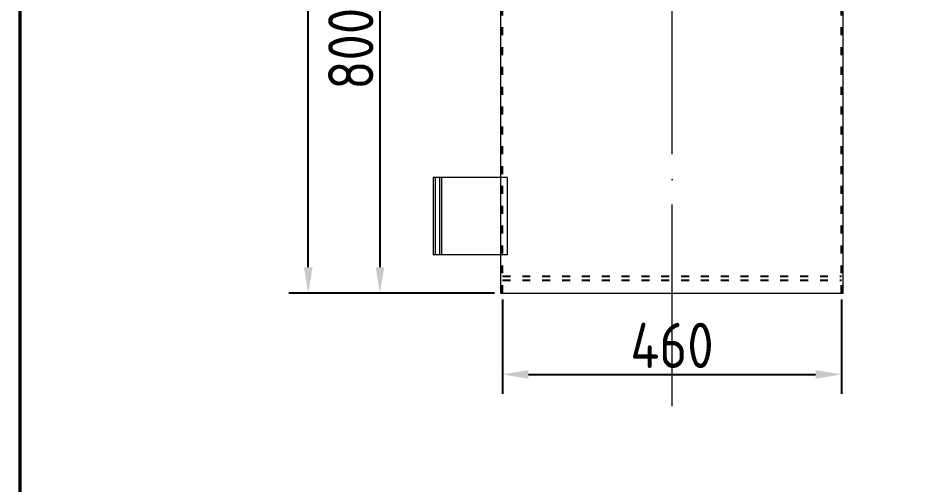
# Model space of a CAD drawing. Header units: millimetres. Extents: x 89051 to 218395, y -330386 to -125649.
# Drawn here: x 89459 to 90870, y -127954 to -127232 of the extents above; entities that cross this region are included whole.
import ezdxf

# ---------------------------------------------------------------- set-up
doc = ezdxf.new("R2010")
doc.units = ezdxf.units.MM
doc.header["$LTSCALE"] = 13
for name, pattern in [('1 实线', [0]), ('ACAD_ISO02W100', [15, 12, -3]), ('ACAD_ISO03W100', [1.18, 0.47, -0.71]), ('ACAD_ISO04W100', [30, 24, -3, 0, -3]), ('CENTER', [50.8, 31.75, -6.35, 6.35, -6.35])]:
    doc.linetypes.add(name, pattern=pattern)
doc.layers.get('0').update_dxf_attribs({"color": 1, "linetype": 'CENTER'})
doc.layers.add('1', color=4, linetype='Continuous')
doc.layers.add('粗实线', color=4, linetype='Continuous')
doc.layers.add('标注、文本', color=3, linetype='Continuous', lineweight=25)
doc.styles.get("Standard").update_dxf_attribs({"font": 'gbenor.shx', "bigfont": 'gbcbig.shx'})
doc.dimstyles.new('1-15', dxfattribs={"dimscale": 20, "dimtxt": 3.5, "dimasz": 2, "dimexe": 1.5, "dimexo": 0.5, "dimgap": 0.5, "dimtad": 1, "dimtoh": 1, "dimdec": 1, "dimdsep": 46, "dimtxsty": 'Standard', "dimcen": 2.5, "dimclrd": 3, "dimclre": 3, "dimclrt": 3, "dimadec": 0, "dimazin": 2, "dimtfac": 1, "dimtdec": 1, "dimtmove": 0, "dimatfit": 2, "dimfxl": 1, "dimarcsym": 0})

# ---------------------------------------------------------------- blocks, each defined once
blk = doc.blocks.new('*D515')
at = {"layer": 'Defpoints', "color": 0, "transparency": 16777216}
for p in [(89907.5, -126533.5), (90434.6, -126533.5), (90205.5, -127657.1)]:
    blk.add_point(p, dxfattribs=at)
at = {"layer": '标注、文本', "color": 3, "lineweight": -2, "transparency": 16777216}
for p, q in [((90424.6, -126533.5), (89877.5, -126533.5)), ((89907.5, -127617.1), (89907.5, -126573.5)), ((90195.5, -127657.1), (89877.5, -127657.1))]:
    blk.add_line(p, q, dxfattribs=at)
at = {"layer": '标注、文本', "color": 3, "transparency": 16777216}
for points in [[(89900.9, -126573.5), (89914.2, -126573.5), (89907.5, -126533.5)], [(89900.9, -127617.1), (89914.2, -127617.1), (89907.5, -127657.1)]]:
    blk.add_solid(points, dxfattribs=at)
at = {"layer": '标注、文本', "color": 3, "transparency": 16777216, "insert": (89862.5, -127095.3), "char_height": 70, "attachment_point": 5, "rotation": 90}
blk.add_mtext('1185', dxfattribs=at)
blk = doc.blocks.new('*D516')
at = {"layer": 'Defpoints', "color": 0, "transparency": 16777216}
for p in [(90208, -127657.1), (90732, -127657.1), (90732, -127783)]:
    blk.add_point(p, dxfattribs=at)
at = {"layer": '标注、文本', "color": 3, "lineweight": -2, "transparency": 16777216}
for p, q in [((90208, -127667.1), (90208, -127813)), ((90732, -127667.1), (90732, -127813)), ((90248, -127783), (90692, -127783))]:
    blk.add_line(p, q, dxfattribs=at)
at = {"layer": '标注、文本', "color": 3, "transparency": 16777216}
for points in [[(90248, -127776.3), (90248, -127789.6), (90208, -127783)], [(90692, -127776.3), (90692, -127789.6), (90732, -127783)]]:
    blk.add_solid(points, dxfattribs=at)
at = {"layer": '标注、文本', "color": 3, "transparency": 16777216, "insert": (90470, -127738), "char_height": 70, "attachment_point": 5}
blk.add_mtext('460', dxfattribs=at)
blk = doc.blocks.new('*D517')
at = {"layer": 'Defpoints', "color": 0, "transparency": 16777216}
for p in [(90205.5, -126901.1), (90018.3, -127657.1), (90205.5, -127657.1)]:
    blk.add_point(p, dxfattribs=at)
at = {"layer": '标注、文本', "color": 3, "lineweight": -2, "transparency": 16777216}
for p, q in [((90195.5, -126901.1), (89988.3, -126901.1)), ((90018.3, -126941.1), (90018.3, -127617.1)), ((90195.5, -127657.1), (89988.3, -127657.1))]:
    blk.add_line(p, q, dxfattribs=at)
at = {"layer": '标注、文本', "color": 3, "transparency": 16777216}
for points in [[(90011.7, -126941.1), (90025, -126941.1), (90018.3, -126901.1)], [(90011.7, -127617.1), (90025, -127617.1), (90018.3, -127657.1)]]:
    blk.add_solid(points, dxfattribs=at)
at = {"layer": '标注、文本', "color": 3, "transparency": 16777216, "insert": (89973.3, -127279.1), "char_height": 70, "attachment_point": 5, "rotation": 90}
blk.add_mtext('800', dxfattribs=at)

msp = doc.modelspace()

# ---------------------------------------------------------------- linework, layer by layer
at = {"color": 7, "linetype": '1 实线', "lineweight": 0}
for p, q in [((90205.53, -127657.08), (90205.53, -126927.95)), ((90734.53, -127657.08), (90734.53, -126927.95)), ((90215.32, -127478.08), (90100.62, -127478.08)), ((90100.62, -127478.08), (90100.62, -127598.08)), ((90215.32, -127478.08), (90215.32, -127598.08)), ((90215.32, -127598.08), (90100.62, -127598.08)), ((90205.53, -127657.08), (90734.53, -127657.08))]:
    msp.add_line(p, q, dxfattribs=at)
at = {"layer": '1', "color": 0, "lineweight": 40, "const_width": 5.53}
msp.add_lwpolyline([(89461.81, -130163.9), (95524.09, -130163.9), (95524.09, -125806.63), (89461.81, -125806.63), (89461.81, -130163.9)], dxfattribs=at)
at = {"layer": '标注、文本', "color": 1, "linetype": 'ACAD_ISO04W100', "lineweight": 15}
msp.add_line((90470.03, -127832.26), (90470.03, -126790.6), dxfattribs=at)
at = {"layer": '标注、文本', "color": 2, "linetype": 'ACAD_ISO02W100', "lineweight": 13}
for p, q in [((90103.62, -127478.08), (90103.62, -127598.08)), ((90110.32, -127478.08), (90110.32, -127598.08)), ((90113.32, -127478.08), (90113.32, -127598.08))]:
    msp.add_line(p, q, dxfattribs=at)
at = {"layer": '粗实线', "color": 2, "linetype": 'ACAD_ISO03W100', "ltscale": 2}
for p, q in [((90208.03, -127657.08), (90208.03, -126927.95)), ((90732.03, -127657.08), (90732.03, -126927.95)), ((90208.03, -127631.08), (90732.03, -127631.08)), ((90208.03, -127637.08), (90732.03, -127637.08))]:
    msp.add_line(p, q, dxfattribs=at)

# ---------------------------------------------------------------- dimensions: what is measured, and where the dimension line sits
at = {"layer": '标注、文本'}
for base, p1, p2, text, picture, middle in [((89907.54, -126533.45), (90205.53, -127657.08), (90434.58, -126533.45), '1185', '*D515', (89862.54, -127095.27)), ((90018.34, -127657.08), (90205.53, -126901.08), (90205.53, -127657.08), '800', '*D517', (89973.34, -127279.08))]:
    dim = msp.add_linear_dim(base=base, p1=p1, p2=p2, angle=90, text=text, dimstyle='1-15', dxfattribs=at)
    dim.commit()
    dim.dimension.update_dxf_attribs({"geometry": picture, "text_midpoint": middle})
dim = msp.add_linear_dim(base=(90732.03, -127782.96), p1=(90208.03, -127657.08), p2=(90732.03, -127657.08), text='460', dimstyle='1-15', dxfattribs=at)
dim.commit()
dim.dimension.update_dxf_attribs({"geometry": '*D516', "text_midpoint": (90470.03, -127737.96)})

doc.saveas('drawing.dxf')
